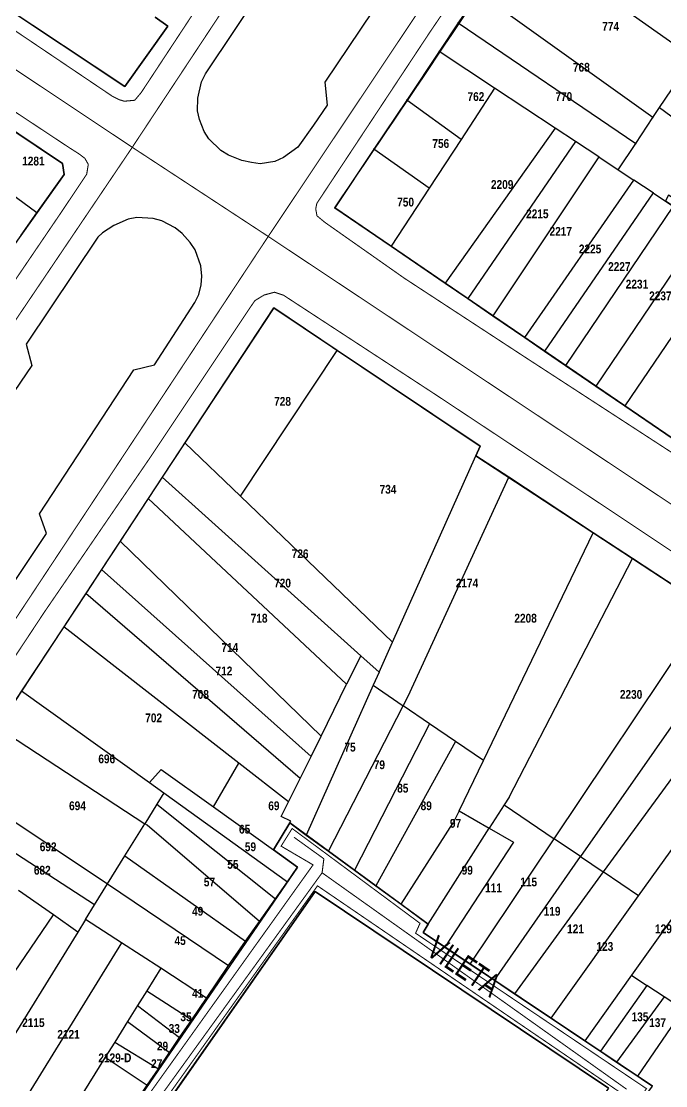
# Model space of a CAD drawing. Extents: x 203136 to 205923, y 4839890 to 4842982.
# Drawn here: x 203822.3 to 203932.2, y 4841120.4 to 4841302 of the extents above; entities that cross this region are included whole.
import ezdxf
from ezdxf.enums import TextEntityAlignment as Align

# ---------------------------------------------------------------- set-up
doc = ezdxf.new("R2010")
doc.units = 0
doc.header["$LTSCALE"] = 1.5
doc.header["$MEASUREMENT"] = 0
doc.linetypes.add('TRACO_11', pattern=[8, 3, -1, 3, -1])
for name, color, linetype in [('CD_MALHA_LOTES', 40, 'CONTINUOUS'), ('RU-QUADRAS', 210, 'CONTINUOUS'), ('SV-EIXO-RUA-PAV', 20, 'CONTINUOUS'), ('SV-RUA-PAVIM-S-GUIA-C-GUIA', 7, 'CONTINUOUS'), ('SV-TXT-RUA-PAV-S-GUIA-C-GUIA', 7, 'CONTINUOUS'), ('Th_NmrPort', 1, 'CONTINUOUS')]:
    doc.layers.add(name, color=color, linetype=linetype)
doc.styles.add('ARIAL', font='ARIAL.TTF')
doc.styles.get("Standard").update_dxf_attribs({"font": 'swisscbo.ttf'})

msp = doc.modelspace()

# ---------------------------------------------------------------- linework, layer by layer
at = {"layer": 'CD_MALHA_LOTES', "linetype": 'Continuous'}
for p, q in [((203803.47, 4841315.1), (203839.95, 4841290.93)), ((203900.28, 4841306.9), (203896.84, 4841301.77)), ((203930.07, 4841285.64), (203900.28, 4841306.9)), ((203847.3, 4841301.22), (203845.1, 4841302.72)), ((203896.84, 4841301.77), (203893.58, 4841296.88)), ((203896.84, 4841301.77), (203927.12, 4841281.22)), ((203936.89, 4841295.82), (203926.76, 4841302.99)), ((203839.95, 4841290.93), (203847.3, 4841301.22)), ((203893.58, 4841296.88), (203888.04, 4841288.6)), ((203903.05, 4841290.63), (203893.58, 4841296.88)), ((203931.2, 4841287.33), (203936.89, 4841295.82)), ((203903.05, 4841290.63), (203897.32, 4841281.88)), ((203913.36, 4841283.82), (203903.05, 4841290.63)), ((203829.31, 4841277.78), (203813.68, 4841288.24)), ((203888.04, 4841288.6), (203882.42, 4841280.2)), ((203897.32, 4841281.88), (203888.04, 4841288.6)), ((203930.07, 4841285.64), (203931.2, 4841287.33)), ((203931.2, 4841287.33), (203939.22, 4841281.42)), ((203927.12, 4841281.22), (203930.07, 4841285.64)), ((203913.36, 4841283.82), (203894.58, 4841257.39)), ((203916.85, 4841281.51), (203913.36, 4841283.82)), ((203897.32, 4841281.88), (203891.89, 4841273.58)), ((203824.92, 4841269.35), (203808.85, 4841281.15)), ((203882.42, 4841280.2), (203875.77, 4841270.23)), ((203891.89, 4841273.58), (203882.42, 4841280.2)), ((203916.85, 4841281.51), (203898.48, 4841254.72)), ((203920.81, 4841278.9), (203916.85, 4841281.51)), ((203924.1, 4841276.72), (203927.12, 4841281.22)), ((203920.81, 4841278.9), (203902.74, 4841251.81)), ((203920.81, 4841278.9), (203924.1, 4841276.72)), ((203829.57, 4841275.89), (203829.31, 4841277.78)), ((203924.1, 4841276.72), (203926.81, 4841274.94)), ((203824.92, 4841269.35), (203829.57, 4841275.89)), ((203908.18, 4841248.1), (203926.81, 4841274.94)), ((203930.1, 4841272.76), (203926.81, 4841274.94)), ((203891.89, 4841273.58), (203885.39, 4841263.66)), ((203930.1, 4841272.76), (203911.56, 4841245.79)), ((203930.1, 4841272.76), (203932.19, 4841271.38)), ((203932.19, 4841271.38), (203932.7, 4841272.39)), ((203933.54, 4841270.49), (203932.19, 4841271.38)), ((203822.22, 4841265.57), (203824.92, 4841269.35)), ((203875.77, 4841270.23), (203885.39, 4841263.66)), ((203933.54, 4841270.49), (203915.16, 4841243.33)), ((203938.71, 4841267.07), (203920.34, 4841239.8)), ((203885.39, 4841263.66), (203894.58, 4841257.39)), ((203943.76, 4841263.74), (203925.28, 4841236.42)), ((203894.58, 4841257.39), (203898.48, 4841254.72)), ((203898.48, 4841254.72), (203902.74, 4841251.81)), ((203865.35, 4841253.17), (203850.19, 4841230.14)), ((203876.19, 4841245.9), (203865.35, 4841253.17)), ((203902.74, 4841251.81), (203908.18, 4841248.1)), ((203908.18, 4841248.1), (203911.56, 4841245.79)), ((203859.69, 4841221.01), (203876.19, 4841245.9)), ((203900.57, 4841229.56), (203876.19, 4841245.9)), ((203911.56, 4841245.79), (203915.16, 4841243.33)), ((203915.16, 4841243.33), (203920.34, 4841239.8)), ((203920.34, 4841239.8), (203925.28, 4841236.42)), ((203925.28, 4841236.42), (203934.6, 4841230.06)), ((203850.19, 4841230.14), (203846.33, 4841224.27)), ((203850.19, 4841230.14), (203859.69, 4841221.01)), ((203899.84, 4841227.93), (203900.57, 4841229.56)), ((203885.61, 4841196.09), (203899.84, 4841227.93)), ((203905.46, 4841224.25), (203899.84, 4841227.93)), ((203846.33, 4841224.27), (203843.93, 4841220.64)), ((203880.2, 4841193.78), (203846.33, 4841224.27)), ((203888.28, 4841186.88), (203905.46, 4841224.25)), ((203919.88, 4841214.78), (203905.46, 4841224.25)), ((203843.93, 4841220.64), (203839.12, 4841213.32)), ((203877.79, 4841188.92), (203843.93, 4841220.64)), ((203859.69, 4841221.01), (203885.61, 4841196.09)), ((203901.12, 4841175.9), (203919.88, 4841214.78)), ((203926.59, 4841210.37), (203919.88, 4841214.78)), ((203839.12, 4841213.32), (203835.94, 4841208.49)), ((203839.12, 4841213.32), (203873.42, 4841180.07)), ((203905.52, 4841169.65), (203926.59, 4841210.37)), ((203939.5, 4841201.9), (203926.59, 4841210.37)), ((203835.94, 4841208.49), (203833.26, 4841204.42)), ((203871.72, 4841176.63), (203835.94, 4841208.49)), ((203833.26, 4841204.42), (203829.51, 4841198.73)), ((203869.86, 4841172.87), (203833.26, 4841204.42)), ((203913.2, 4841162.58), (203939.5, 4841201.9)), ((203829.51, 4841198.73), (203822.31, 4841187.79)), ((203859.4, 4841175.46), (203829.51, 4841198.73)), ((203944.82, 4841198.41), (203917.71, 4841159.52)), ((203883.32, 4841190.97), (203885.61, 4841196.09)), ((203949.56, 4841195.3), (203921.59, 4841156.9)), ((203880.2, 4841193.78), (203877.79, 4841188.92)), ((203883.32, 4841190.97), (203880.2, 4841193.78)), ((203883.32, 4841190.97), (203882.34, 4841188.77)), ((203822.31, 4841187.79), (203818.2, 4841181.54)), ((203822.31, 4841187.79), (203844.12, 4841172.15)), ((203882.34, 4841188.77), (203870.91, 4841163.21)), ((203873.42, 4841180.07), (203877.79, 4841188.92)), ((203882.34, 4841188.77), (203887.45, 4841185.26)), ((203887.45, 4841185.26), (203888.28, 4841186.88)), ((203874.7, 4841160.44), (203887.45, 4841185.26)), ((203891.95, 4841182.18), (203887.45, 4841185.26)), ((203891.95, 4841182.18), (203879.14, 4841157.2)), ((203896.38, 4841179.15), (203891.95, 4841182.18)), ((203818.2, 4841181.54), (203843.34, 4841165.14)), ((203871.72, 4841176.63), (203873.42, 4841180.07)), ((203896.38, 4841179.15), (203882.78, 4841154.54)), ((203901.12, 4841175.9), (203896.38, 4841179.15)), ((203869.86, 4841172.87), (203871.72, 4841176.63)), ((203855.05, 4841168.01), (203859.4, 4841175.46)), ((203867.88, 4841168.86), (203859.4, 4841175.46)), ((203896.99, 4841167.34), (203901.12, 4841175.9)), ((203844.12, 4841172.15), (203846.13, 4841174.4)), ((203846.13, 4841174.4), (203855.05, 4841168.01)), ((203867.88, 4841168.86), (203869.86, 4841172.87)), ((203811.71, 4841171.68), (203836.97, 4841154.87)), ((203844.12, 4841172.15), (203846.58, 4841170.39)), ((203846.58, 4841170.39), (203845.39, 4841168.47)), ((203846.58, 4841170.39), (203867.69, 4841155.24)), ((203905.52, 4841169.65), (203904.69, 4841168.35)), ((203834.76, 4841151.28), (203809.11, 4841167.94)), ((203845.39, 4841168.47), (203843.34, 4841165.14)), ((203845.39, 4841168.47), (203865.62, 4841152.3)), ((203855.05, 4841168.01), (203865.3, 4841160.68)), ((203866.64, 4841166.36), (203867.88, 4841168.86)), ((203904.69, 4841168.35), (203902.14, 4841164.35)), ((203904.69, 4841168.35), (203913.2, 4841162.58)), ((203868.26, 4841165.55), (203866.64, 4841166.36)), ((203868.11, 4841165.26), (203868.26, 4841165.55)), ((203896.99, 4841167.34), (203895.99, 4841165.26)), ((203896.99, 4841167.34), (203902.14, 4841164.35)), ((203927.61, 4841152.82), (203937.3, 4841166.39)), ((203839.94, 4841159.65), (203843.34, 4841165.14)), ((203843.73, 4841164.89), (203843.34, 4841165.14)), ((203862.94, 4841148.48), (203843.73, 4841164.89)), ((203865.3, 4841160.68), (203868.11, 4841165.26)), ((203868.11, 4841165.26), (203870.91, 4841163.21)), ((203887.08, 4841151.4), (203895.99, 4841165.26)), ((203891.73, 4841148), (203902.14, 4841164.35)), ((203902.14, 4841164.35), (203906.26, 4841161.96)), ((203870.91, 4841163.21), (203874.7, 4841160.44)), ((203906.26, 4841161.96), (203894.56, 4841144.07)), ((203898.88, 4841141.18), (203913.2, 4841162.58)), ((203917.71, 4841159.52), (203913.2, 4841162.58)), ((203942.92, 4841162.51), (203926.38, 4841139.29)), ((203869.43, 4841157.72), (203865.3, 4841160.68)), ((203874.7, 4841160.44), (203879.14, 4841157.2)), ((203836.97, 4841154.87), (203839.94, 4841159.65)), ((203839.94, 4841159.65), (203860.54, 4841145.07)), ((203903.01, 4841138.42), (203917.71, 4841159.52)), ((203917.71, 4841159.52), (203921.59, 4841156.9)), ((203867.69, 4841155.24), (203869.43, 4841157.72)), ((203879.14, 4841157.2), (203882.78, 4841154.54)), ((203921.59, 4841156.9), (203906.45, 4841136.12)), ((203927.61, 4841152.82), (203921.59, 4841156.9)), ((203834.76, 4841151.28), (203836.97, 4841154.87)), ((203836.97, 4841154.87), (203857.65, 4841140.96)), ((203865.62, 4841152.3), (203867.69, 4841155.24)), ((203827.75, 4841149.58), (203821.79, 4841153.77)), ((203872.44, 4841153.57), (203834.71, 4841099.7)), ((203922.49, 4841120), (203872.44, 4841153.57)), ((203882.78, 4841154.54), (203887.08, 4841151.4)), ((203833.24, 4841148.81), (203834.76, 4841151.28)), ((203862.94, 4841148.48), (203865.62, 4841152.3)), ((203887.08, 4841151.4), (203891.73, 4841148)), ((203912.68, 4841131.95), (203927.61, 4841152.82)), ((203806.58, 4841118.54), (203827.75, 4841149.58)), ((203831.91, 4841146.66), (203827.75, 4841149.58)), ((203833.24, 4841148.81), (203831.91, 4841146.66)), ((203839.36, 4841144.83), (203833.24, 4841148.81)), ((203860.54, 4841145.07), (203862.94, 4841148.48)), ((203891.73, 4841148), (203890.82, 4841146.57)), ((203831.91, 4841146.66), (203812.21, 4841114.81)), ((203890.82, 4841146.57), (203894.56, 4841144.07)), ((203839.36, 4841144.83), (203818.35, 4841110.75)), ((203846.06, 4841140.47), (203839.36, 4841144.83)), ((203857.65, 4841140.96), (203860.54, 4841145.07)), ((203894.56, 4841144.07), (203898.88, 4841141.18)), ((203846.06, 4841140.47), (203843.67, 4841136.63)), ((203853.87, 4841135.4), (203846.06, 4841140.47)), ((203853.87, 4841135.4), (203857.52, 4841140.78)), ((203857.52, 4841140.78), (203857.65, 4841140.96)), ((203898.88, 4841141.18), (203903.01, 4841138.42)), ((203903.01, 4841138.42), (203906.45, 4841136.12)), ((203926.38, 4841139.29), (203918.42, 4841128.11)), ((203926.38, 4841139.29), (203929.03, 4841137.55)), ((203843.67, 4841136.63), (203842.1, 4841134.11)), ((203843.67, 4841136.63), (203851.35, 4841131.69)), ((203929.03, 4841137.55), (203921.12, 4841126.31)), ((203931.99, 4841135.61), (203929.03, 4841137.55)), ((203851.35, 4841131.69), (203853.87, 4841135.4)), ((203906.45, 4841136.12), (203912.68, 4841131.95)), ((203931.99, 4841135.61), (203923.86, 4841124.47)), ((203935.28, 4841133.45), (203931.99, 4841135.61)), ((203842.1, 4841134.11), (203840.41, 4841131.39)), ((203842.1, 4841134.11), (203849.29, 4841128.66)), ((203927.47, 4841122.06), (203935.28, 4841133.45)), ((203840.41, 4841131.39), (203838.21, 4841127.87)), ((203840.41, 4841131.39), (203847.55, 4841126.1)), ((203849.29, 4841128.66), (203851.35, 4841131.69)), ((203912.68, 4841131.95), (203918.42, 4841128.11)), ((203838.21, 4841127.87), (203836.6, 4841125.29)), ((203838.21, 4841127.87), (203845.68, 4841123.34)), ((203847.55, 4841126.1), (203849.29, 4841128.66)), ((203918.42, 4841128.11), (203921.12, 4841126.31)), ((203845.68, 4841123.34), (203847.55, 4841126.1)), ((203921.12, 4841126.31), (203923.86, 4841124.47)), ((203836.6, 4841125.29), (203824.86, 4841106.44)), ((203836.6, 4841125.29), (203843.77, 4841120.52)), ((203923.86, 4841124.47), (203927.47, 4841122.06)), ((203843.77, 4841120.52), (203845.68, 4841123.34)), ((203927.47, 4841122.06), (203928.63, 4841121.28)), ((203831.31, 4841102.18), (203843.77, 4841120.52)), ((203928.63, 4841121.28), (203929.99, 4841120.35))]:
    msp.add_line(p, q, dxfattribs=at)
for p in [(203896.84, 4841301.77), (203896.84, 4841301.77), (203893.58, 4841296.88), (203903.05, 4841290.63), (203888.04, 4841288.6), (203888.04, 4841288.6), (203931.2, 4841287.33), (203930.07, 4841285.64), (203913.36, 4841283.82), (203897.32, 4841281.88), (203882.42, 4841280.2), (203882.42, 4841280.2), (203916.85, 4841281.51), (203916.85, 4841281.51), (203927.12, 4841281.22), (203920.81, 4841278.9), (203920.81, 4841278.9), (203926.81, 4841274.94), (203926.81, 4841274.94), (203891.89, 4841273.58), (203930.1, 4841272.76), (203930.1, 4841272.76), (203875.77, 4841270.23), (203898.48, 4841254.72), (203902.74, 4841251.81), (203902.74, 4841251.81), (203911.56, 4841245.79), (203915.16, 4841243.33), (203920.34, 4841239.8), (203925.28, 4841236.42)]:
    msp.add_point(p, dxfattribs=at)
at = {"layer": 'RU-QUADRAS', "color": 6, "linetype": 'Continuous'}
for points in [[(203875.77, 4841270.23, 0.0042935976), (203954.94, 4841389.08), (204003.77, 4841356.63), (203987.35, 4841332.01), (203990.48, 4841329.95), (204007.36, 4841354.06), (204015.45, 4841348.68), (203962.12, 4841270.72), (203941.25, 4841284.24), (203937.74, 4841279.37), (203958.2, 4841265.91), (203953.62, 4841258.95), (203932.7, 4841272.39), (203932.19, 4841271.38), (203952.83, 4841257.75), (203934.6, 4841230.06)], [(203683.7, 4841299.9), (203696.6, 4841320.89), (203716.98, 4841350.04), (203722.65, 4841346.37), (203723.58, 4841347.68), (203734.46, 4841340.43), (203733.39, 4841339.02), (203802.3, 4841295.86), (203829.31, 4841277.78), (203829.57, 4841275.89), (203796.46, 4841229.39, 0.0331416136), (203766.35, 4841254.19), (203766.95, 4841255.03), (203750.85, 4841265.5)]]:
    msp.add_lwpolyline(points, format="xyb", close=True, dxfattribs=at)
msp.add_lwpolyline([(203845.1, 4841302.72), (203847.3, 4841301.22), (203839.95, 4841290.93), (203798.02, 4841318.72)], dxfattribs=at)
for points in [[(203784.81, 4841132.94), (203811.7, 4841171.68), (203865.35, 4841253.17), (203900.57, 4841229.56), (203899.84, 4841227.93), (204056.98, 4841124.94), (204070.55, 4841114.31), (204121.89, 4841081.42), (204041.72, 4840961.81), (203911.5, 4841049.36), (203888.59, 4841063.89), (203929.99, 4841120.35), (203890.82, 4841146.57), (203891.73, 4841148), (203868.11, 4841165.26), (203865.3, 4841160.68), (203869.43, 4841157.72), (203831.31, 4841102.18)], [(203834.71, 4841099.7), (203872.44, 4841153.57), (203922.49, 4841120), (203884.69, 4841066.97)]]:
    msp.add_lwpolyline(points, close=True, dxfattribs=at)
at = {"layer": 'SV-EIXO-RUA-PAV', "const_width": 0.18, "flags": 128}
for points in [[(203686.39953, 4841049.541978), (203692.54943, 4841058.743734), (203749.763, 4841143.981473), (203780.754332, 4841190.6698), (203801.503, 4841221.7458), (203841.206856, 4841280.544557), (203883.1664, 4841344.0556), (203932.166221, 4841417.194802), (203983.243296, 4841493.9438), (204024.317884, 4841554.89701), (204044.434599, 4841585.5919), (204112.74, 4841687.823359), (204118.336724, 4841695.482033), (204206.94601, 4841829.2385), (204298.345112, 4841966.997973), (204390.162441, 4842105.446938), (204453.930388, 4842201.1731)], [(203719.944, 4841049.3658), (203773.009517, 4841127.017798), (203864.408033, 4841265.334897), (203955.51211, 4841401.724634), (204047.25663, 4841539.716778), (204077.8325, 4841585.3865), (204135.716023, 4841672.506011), (204141.312746, 4841679.87012), (204230.198456, 4841813.486843), (204274.2308, 4841880.6254), (204297.5478, 4841915.677), (204321.480187, 4841951.454095), (204364.7409, 4842016.6862), (204413.297516, 4842089.90306), (204462.2522, 4842163.2717), (204487.643986, 4842201.1725)], [(203873.9024, 4841159.1573), (203868.806085, 4841162.8269)], [(203873.6009, 4841156.7663), (203873.902434, 4841159.1573)], [(203826.7787, 4841092.0175), (203873.600976, 4841156.7663)], [(203873.6009, 4841156.7663), (203925.571366, 4841119.8324)]]:
    msp.add_lwpolyline(points, dxfattribs=at)
at = {"layer": 'SV-EIXO-RUA-PAV', "const_width": 0.18}
msp.add_lwpolyline([(203555.602653, 4841470.398132), (203570.418617, 4841460.5589), (203623.3804, 4841425.3872), (203626.295581, 4841423.4512), (203720.0662, 4841361.1784), (203841.206856, 4841280.544557), (203864.408033, 4841265.334897), (203934.3888, 4841218.8476), (204068.980118, 4841129.466), (204133.56082, 4841086.5781)], dxfattribs=at)
at = {"layer": 'SV-RUA-PAVIM-S-GUIA-C-GUIA', "linetype": 'Continuous', "const_width": 0.18, "flags": 128}
for points in [[(204006.509832, 4841359.674629), (203998.11, 4841365.44), (203957.58, 4841392.38), (203955.51, 4841392.76), (203954.12, 4841392.38), (203953.13, 4841391.52), (203950.23, 4841387.33), (203929.56, 4841356.61), (203909.99, 4841326.68), (203891.95, 4841300.12), (203872.71, 4841270.99), (203872.51, 4841270.05), (203872.73, 4841268.85), (203874.07, 4841267.74), (203887.66, 4841258.19), (203908.357896, 4841244.657582), (203936.438666, 4841226.405081)], [(203791.99, 4841320.13), (203837.84, 4841289.23), (203839.06, 4841288.64), (203839.85, 4841288.41), (203841.62, 4841288.57), (203842.7, 4841289.84), (203864.01, 4841322.2), (203878.24, 4841343.43)], [(203800.002679, 4841225.623204), (203815.94, 4841250.12), (203829.09, 4841269.46), (203833.43, 4841275.96), (203833.7, 4841277.63), (203833.12, 4841278.66), (203832.16, 4841279.39), (203830.3, 4841280.58), (203802.25, 4841299.14), (203781.19, 4841313.17)], [(203829.549563, 4841098.674632), (203784.85, 4841128.33), (203782.51, 4841130.41), (203781.99, 4841131.7), (203781.7, 4841132.67), (203782.08, 4841134.33), (203795.31, 4841154.49), (203826.17, 4841201.19), (203843.97, 4841227.19), (203861.28, 4841253.15), (203862.14, 4841254.39), (203863.7, 4841255.34), (203865.49, 4841255.82), (203867, 4841255.32), (203892.92, 4841238.38), (203921.05, 4841219.75), (203982.97, 4841178.49), (204044.21, 4841137.68), (204070.68, 4841120.29)]]:
    msp.add_lwpolyline(points, dxfattribs=at)
at = {"layer": 'SV-RUA-PAVIM-S-GUIA-C-GUIA'}
for points in [[(203853.7, 4841293.08), (203868.8, 4841315.67)], [(203890.32, 4841315.87), (203874.08, 4841291.65)], [(203869.45, 4841280.54), (203867.019669, 4841278.783253), (203865.538648, 4841278.133199), (203863.052636, 4841277.748989), (203861.541449, 4841277.923774), (203859.930016, 4841278.305612), (203857.62, 4841279.23), (203856.329614, 4841280.005382), (203854.288499, 4841281.986398), (203853.485548, 4841283.265658), (203852.65406, 4841285.313527), (203852.357601, 4841286.788655), (203852.39618, 4841288.908848), (203853.0406, 4841291.723979), (203853.7, 4841293.08)], [(203874.08, 4841291.65), (203874.45, 4841287.72)], [(203874.45, 4841287.72), (203872.12, 4841284.3)], [(203872.12, 4841284.3), (203869.45, 4841280.54)], [(203851.91, 4841254.085), (203852.565573, 4841255.43439), (203852.984131, 4841257.083298), (203853.094166, 4841258.585809), (203852.925244, 4841260.306752), (203851.928508, 4841263.048916), (203851.10599, 4841264.312961), (203849.70689, 4841265.84932), (203848.529249, 4841266.788891), (203846.240826, 4841267.995398), (203844.792303, 4841268.421748), (203842.012067, 4841268.578833), (203840.522253, 4841268.302887), (203838.067537, 4841267.198759), (203836.12, 4841265.95)], [(203836.12, 4841265.95), (203835.32, 4841265.23)], [(203835.32, 4841265.23), (203823.11, 4841246.98)], [(203845.01, 4841243.41), (203851.91, 4841254.085)], [(203823.11, 4841246.98), (203824.04, 4841243.34)], [(203824.04, 4841243.34), (203807.95, 4841219.72)], [(203825.39, 4841218.03), (203841.46, 4841242.59)], [(203841.46, 4841242.59), (203845.01, 4841243.41)], [(203826.56, 4841214.63), (203825.39, 4841218.03)], [(203807.34, 4841185.93), (203826.56, 4841214.63)]]:
    msp.add_lwpolyline(points, dxfattribs=at)
at = {"layer": 'SV-RUA-PAVIM-S-GUIA-C-GUIA', "linetype": 'TRACO_11', "const_width": 0.18, "flags": 128}
for points in [[(203829.549563, 4841098.674632), (203872.060454, 4841158.114638), (203866.605516, 4841161.31236), (203868.486529, 4841164.321981), (203890.306278, 4841148.14527), (203889.553873, 4841146.452358), (203928.961093, 4841119.930077), (203886.326048, 4841061.05307)], [(203832.021885, 4841097.254637), (203872.812859, 4841154.540714), (203924.352611, 4841119.365773), (203883.760957, 4841062.76313)]]:
    msp.add_lwpolyline(points, dxfattribs=at)

# ---------------------------------------------------------------- texts
at = {"layer": 'SV-TXT-RUA-PAV-S-GUIA-C-GUIA', "style": 'ARIAL', "width": 0.7}
msp.add_text('VILETA', height=4, rotation=326, dxfattribs=at).set_placement((203891.1273, 4841142.9165))
at = {"layer": 'Th_NmrPort', "color": 1}
for s, p in [('774', (203921.418554, 4841301.197271)), ('768', (203916.418554, 4841294.197271)), ('762', (203898.418554, 4841289.197271)), ('770', (203913.418554, 4841289.197271)), ('756', (203892.418554, 4841281.197271)), ('1281', (203822.418554, 4841278.197271)), ('2209', (203902.418554, 4841274.197271)), ('750', (203886.418554, 4841271.197271)), ('2215', (203908.418554, 4841269.197271)), ('2217', (203912.418554, 4841266.197271)), ('2225', (203917.418554, 4841263.197271)), ('2227', (203922.418554, 4841260.197271)), ('2231', (203925.418554, 4841257.197271)), ('2237', (203929.418554, 4841255.197271)), ('728', (203865.418554, 4841237.197271)), ('734', (203883.418554, 4841222.197271)), ('726', (203868.418554, 4841211.197271)), ('720', (203865.418554, 4841206.197271)), ('2174', (203896.418554, 4841206.197271)), ('718', (203861.418554, 4841200.197271)), ('2208', (203906.418554, 4841200.197271)), ('714', (203856.418554, 4841195.197271)), ('712', (203855.418554, 4841191.197271)), ('708', (203851.418554, 4841187.197271)), ('2230', (203924.418554, 4841187.197271)), ('702', (203843.418554, 4841183.197271)), ('75', (203877.418554, 4841178.197271)), ('696', (203835.418554, 4841176.197271)), ('79', (203882.418554, 4841175.197271)), ('85', (203886.418554, 4841171.197271)), ('694', (203830.418554, 4841168.197271)), ('69', (203864.418554, 4841168.197271)), ('89', (203890.418554, 4841168.197271)), ('97', (203895.418554, 4841165.197271)), ('65', (203859.418554, 4841164.197271)), ('692', (203825.418554, 4841161.197271)), ('59', (203860.418554, 4841161.197271)), ('55', (203857.418554, 4841158.197271)), ('682', (203824.418554, 4841157.197271)), ('99', (203897.418554, 4841157.197271)), ('57', (203853.418554, 4841155.197271)), ('111', (203901.418554, 4841154.197271)), ('115', (203907.418554, 4841155.197271)), ('49', (203851.418554, 4841150.197271)), ('119', (203911.418554, 4841150.197271)), ('121', (203915.418554, 4841147.197271)), ('129', (203930.418554, 4841147.197271)), ('45', (203848.418554, 4841145.197271)), ('123', (203920.418554, 4841144.197271)), ('41', (203851.418554, 4841136.197271)), ('35', (203849.418554, 4841132.197271)), ('135', (203926.418554, 4841132.197271)), ('2115', (203822.418554, 4841131.197271)), ('137', (203929.418554, 4841131.197271)), ('2121', (203828.418554, 4841129.197271)), ('33', (203847.418554, 4841130.197271)), ('29', (203845.418554, 4841127.197271)), ('2129-D', (203835.418554, 4841125.197271)), ('27', (203844.418554, 4841124.197271))]:
    msp.add_text(s, height=1.5, dxfattribs=at).set_placement(p, align=Align.MIDDLE_LEFT)

doc.saveas('drawing.dxf')
